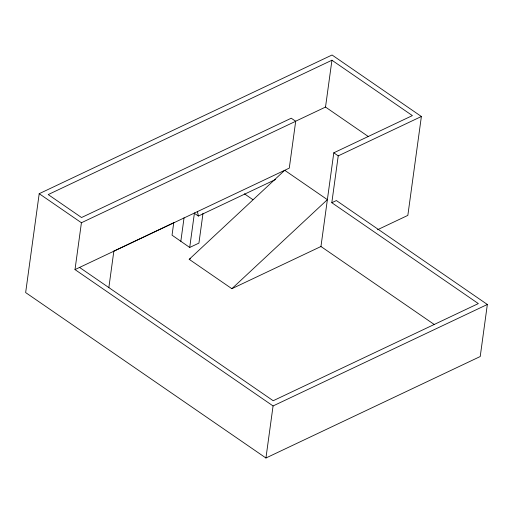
<?xml version="1.0" encoding="UTF-8"?>
<svg xmlns="http://www.w3.org/2000/svg" width="513" height="513" viewBox="0 0 513 513"><rect width="100%" height="100%" fill="white"/><g stroke="black" fill="none" stroke-linecap="round" stroke-linejoin="round"><path stroke-width="0.77" d="M377.562 229.728L407.841 215.389L421.385 116.496L332.058 55L39.2 193.69L25.65 292.583L265.939 458L480.219 356.529L487.35 304.478L336.387 200.551L331.815 202.718L478.334 303.581L273.198 400.724L79.566 267.433M487.35 304.478L273.07 405.95L75.001 269.594L81.42 222.751L295.693 121.28L291.249 118.221L81.541 217.525L48.209 194.581L331.937 60.226L412.375 115.598L333.79 152.81L320.958 246.503L231.863 288.691L189.201 259.321L284.709 170.29L327.371 199.66L231.863 288.691M108.833 287.729L113.835 251.203M173.76 222.604L172.041 235.172L189.707 247.465L198.929 243.098L203.02 213.241M180.82 241.347L184.052 217.775M189.707 247.465L194.446 212.895M295.693 121.28L289.281 168.123L75.001 269.594M265.939 458L273.07 405.95M295.334 121.363L325.518 107.07L331.937 60.226M331.815 202.718L338.234 155.869L421.385 116.496M113.809 251.133L173.907 222.674M194.459 213.35L198.371 216.044L275.513 179.512M189.201 259.321L190.65 258.635M325.518 107.07L368.372 136.573M333.79 152.81L338.234 155.869M244.425 193.818L252.89 199.647M320.958 246.503L434.344 324.556M39.2 193.69L81.42 222.751M197.447 211.612L198.371 216.044"/></g></svg>
